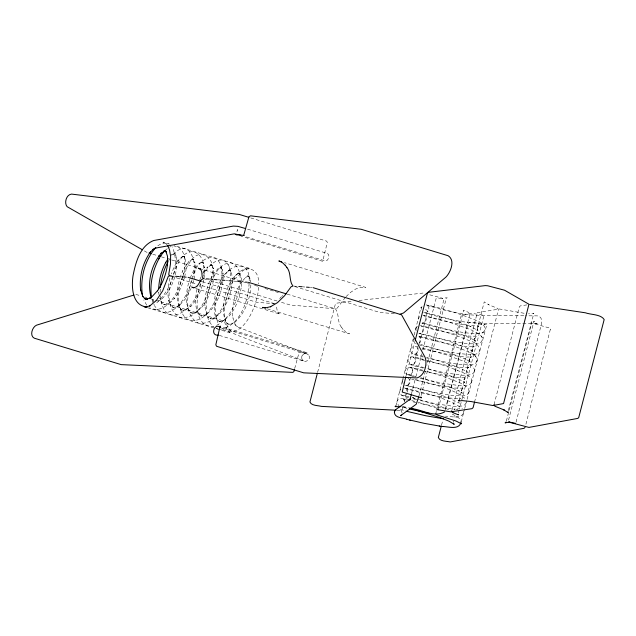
<?xml version="1.0" encoding="UTF-8"?>
<svg xmlns="http://www.w3.org/2000/svg" width="636" height="636" viewBox="0 0 636 636"><rect width="100%" height="100%" fill="white"/><g stroke="black" fill="none" stroke-linecap="round" stroke-linejoin="round"><path stroke-width="0.48" stroke-dasharray="3.18 2.39" d="M232.379 281.088L231.758 273.838L230.113 270.705L230.876 271.222L229.715 270.523L230.606 270.809L228.825 270.697L229.707 270.459L228.173 271.047L228.92 270.578L223.991 274.935L224.421 274.394C216.137 286.001 212.249 301.273 215.111 315.345L214.96 314.685L216.757 319.113L216.312 318.437L218.856 321.291L219.674 321.554L218.172 320.743L220.485 321.609L219.603 321.554L221.36 321.506L220.525 321.705L224.325 320.313L223.665 320.735L229.652 315.496L233.364 310.296L236.513 304.223L239.128 297.298L241.41 286.908L241.338 287.361L241.402 278.687L239.637 273.631L240.122 274.386L238.635 273.154L239.494 273.536L238.198 273.257L239.12 273.385L237.093 273.973L237.888 273.599L234.636 276.072L235.193 275.539L231.878 279.697M237.284 230.518C237.904 226.845 236.338 234.851 237.085 231.488M250.846 284.872C250.393 298.658 245.202 313.079 234.724 322.388L235.264 321.927L230.272 324.36L231.13 324.32L227.752 323.986L228.61 324.209L227.108 323.406L227.847 323.867L226.495 322.643L227.044 323.295L224.858 319.622L225.12 320.321C221.082 307.18 224.413 293.991 230.304 282.297M469.026 391.442L468.796 389.463L467.222 387.173L460.186 382.904L444.445 376.806L426.176 371.138M415.896 328.899L416.079 331.022M160.121 292.186L160.288 288.283M402.477 380.757L403.089 383.786M453.206 422.352L453.46 420.865M427.511 311.72L427.058 310.312L424.8 309.358M506.391 420.953L531.426 324.137L530.885 322.81L549.488 328.001L550.426 329.05L525.598 425.452M531.426 324.137L531.457 323.629M550.394 329.591L550.426 329.05M474.353 370.899L474.249 368.912L471.88 365.716L463.111 361.033L446.122 354.801L422.439 347.94M202.9 273.862C207.829 255.481 190.363 241.728 179.28 261.205C170.806 276.167 160.781 307.045 180.346 317.595M221.328 279.824C226.003 249.574 199.688 251.912 192.644 276.811M222.926 280.842L222.926 272.892L223.053 273.615L221.948 269.386L222.362 270.133L221.082 267.812L221.519 268.607L220.493 267.47L221.153 268.114L219.515 267.573L221.36 267.677L217.639 269.108L218.283 268.583L214.944 271.938L211.756 276.763L211.995 276.318C207.026 285.651 204.41 296.336 204.935 306.926L204.911 306.425L206.613 314.534L206.287 313.858L208.465 317.507L207.869 316.903L209.22 318.119L210.723 318.93L209.944 318.509L211.573 318.89L210.707 318.731L213.458 318.31L212.71 318.66L218.633 314.653L218.188 315.114C226.647 306.202 231.234 294.007 232.315 281.883M230.693 281.462L230.693 272.383L228.825 265.832M219.881 329.337C241.648 326.006 249.861 296.718 249.153 277.837C248.223 259.56 227.934 264.838 223.626 278.282M258.621 287.289C258.089 303.157 242.841 343.822 221.185 328.351M508.546 420.11L534.009 321.148L533.97 321.705C533.628 320.433 535.337 324.479 537.205 323.74M194.091 279.085L195.435 267.223L194.759 262.231L194.95 263.01L192.867 259.146L193.559 259.766L192.39 259.059L193.241 259.464L191.452 259.472L192.358 259.361L188.407 262.048L188.971 261.539L185.664 265.681L182.627 271.143L182.786 270.777L180.481 276.549M204.005 278.393L204.657 272.733L204.458 267.096L204.53 267.828L202.924 262.811L203.52 263.479L202.51 262.366L203.297 262.851L202.137 262.143L203.043 262.398L201.254 262.247L202.121 261.968L198.996 263.574L199.672 263.097L196.357 266.436L193.487 270.809L190.625 276.922M221.042 281.684C218.315 296.702 206.628 327.898 186.292 318.906C171.633 303.229 179.742 276.994 190.585 261.213C200.3 246.267 215.835 258.844 212.432 273.273C210.603 290.096 201.358 320.647 179.479 317.388M222.854 281.629C221.09 293.554 216.399 305.829 207.082 313.874L207.654 313.445L203.751 315.687L204.538 315.432L200.928 315.949L201.811 315.949L200.173 315.567L201.024 315.83L198.885 314.295L199.402 314.971L196.421 308.921L196.627 309.565C194.791 302.005 195.713 294.07 197.589 286.613M230.614 282.36C227.783 298.165 219.03 325.6 198.607 323.191C182.778 315.011 187.541 292.107 192.088 278.337M249.01 288.331L249.081 287.877M232.72 281.374C225.621 296.273 217.472 323.621 235.097 334.313L304.286 361.153C299.381 359.825 302.346 352.01 306.528 353.743L221.741 327.977M471.57 381.664L471.666 379.668L470.354 377.188L463.294 372.712L447.052 366.423L426.605 360.159M408.622 397.643C404.432 397.277 396.53 393.923 401.078 388.874M183.001 276C185.513 266.532 187.556 247.277 173.843 245.965M184.671 276.97L185.943 270.173L186.229 264.012L186.229 264.663L184.893 257.755L185.195 258.558L183.876 256.594L184.631 257.135L183.47 256.435L182.564 256.65L183.987 256.507L183.057 256.459L184.353 256.737L183.47 256.435L181.928 257.024L182.683 256.57L181.061 257.604L177.762 260.919L178.207 260.386L174.972 265.291L171.219 273.87M192.223 278.902C198.71 263.678 189.544 234.97 171.784 256.014M203.695 280.079C201.612 289.793 197.526 299.389 190.538 306.6L191.015 306.17L185.108 310.153L185.871 309.843L183.136 310.304L183.995 310.511L181.499 309.923L182.357 310.13L180.863 309.327L181.618 309.772L180.266 308.547L180.831 309.175L178.637 305.519L178.931 306.21C175.623 296.296 177.317 287.194 180.171 277.407M463.461 412.971L463.636 410.983M301.599 357.281L302.219 355.357M421.247 309.494L421.461 307.371L422.63 305.725M169.899 278.178C168.015 285.667 167.085 293.641 168.93 301.241L168.755 300.582L170.543 304.994L170.09 304.334L172.626 307.188L173.429 307.458L171.935 306.655L174.232 307.538L173.35 307.498L176.951 306.981L176.148 307.196L178.088 306.282M426.144 357.853C441.161 361.081 456.37 365.326 471.84 364.818C479.981 364.142 477.095 353.616 470.322 352.781M423.123 368.133C418.496 365.811 406.809 367.004 408.058 359.229C412.168 353.441 420.388 359.801 425.802 359.936M294.675 368.514L299.079 352.551L298.705 352.694L307.943 353.004L221.495 326.793M397.118 410.26L401.165 410.451L402.238 409.441M317.618 372.283L335.442 303.762L336.476 303.173L352.161 301.321M395.862 405.991L413.209 338.893M414.203 335.061L421.008 307.236L421.835 307.943M406.07 375.741L414.99 341.23M402.222 409.497L402.986 406.563M404.21 401.833L410.665 376.846M410.896 375.948L418.106 348.091M419.331 343.361L427.527 311.664M411.444 393.954L415.65 377.697M415.896 376.743L421.835 353.791M422.821 349.967L436.177 298.332C438.244 297.425 442.243 298.594 443.721 300.232L426.891 365.303M418.973 395.926L425.651 370.088M421.119 395.497L446.154 298.682L447.188 297.767L442.338 298.284L442.751 298.316L428.871 294.595M435.843 413.289L436.336 411.373M436.59 410.411L461.362 315.011L470.902 313.222L484.044 315.313L459.399 409.083M438.22 408.94L463.501 311.163L463.247 310.161L468.899 312.515M445.343 409.028L469.885 314.128L469.75 313.151L468.764 312.451M441.543 425.087L442.783 420.293M445.51 409.751L463.612 339.775L468.486 323.136C472.651 319.995 479.544 325.545 484.608 324.487L484.147 324.447L486.874 324.288L466.943 399.845M452.021 409.958L477.286 312.681L499.554 308.993L525.869 313.572M459.081 400.624L484.235 301.861L488.647 304.731L488.225 304.541L497.813 308.46L498.37 309.891L474.814 400.958M458.413 412.923L459.152 410.045M476.706 361.717L476.865 361.105M476.944 360.739L477.103 360.127M461.243 421.899L464.463 409.433M464.709 408.479L466.697 400.807M494.037 404.631L519.318 306.854L520.431 305.86L529.963 304.445M508.283 410.721L533.803 313.5L533.334 313.786L533.811 313.627L528.437 313.834M516.066 422.097L541.316 324.463C542.476 321.164 541.57 316.052 537.325 315.869L525.487 315.79M413.352 338.678L413.551 341.771L416.294 343.933M416.143 328.041L417.439 326.355M402.747 379.907L403.327 378.929M407.509 392.126L406.547 389.383L404.878 388.254C422.916 393.652 441.694 398.375 460.599 398.605L459.55 399.074M402.111 413.13L401.324 410.347L399.726 409.115L405.808 411.071M182.778 276.787C178.859 290.231 167.769 315.687 149.699 307.856M184.424 277.845L181.093 287.313L177.794 293.617L173.994 298.936L174.367 298.523L170.424 302.37L167.212 304.27L164.454 304.676L166.203 304.628L163.698 304.437L164.486 304.827L161.631 302.808L162.244 303.396L159.62 298.014M192.008 279.681C189.735 293.967 169.399 326.801 154.278 305.487M193.71 280.587L191.746 286.749M200.761 284.109C197.351 307.093 164.39 334.377 160.224 295.907M468.867 392.054L467.333 394.574L464.574 395.783L453.826 395.719L428.608 391.426L404.639 385.082M415.865 329.019L416.175 327.922M200.467 283.537C196.206 296.368 192.295 327.031 213.418 326.371M402.445 380.877L402.779 379.787M474.194 371.511L473.279 373.284L470.918 374.787L462.579 375.256L445.55 372.911L426.478 368.944M190.323 277.765C187.215 286.16 185.601 295.303 186.825 304.239L186.73 303.65L189.091 310.789L188.685 310.098L191.237 312.96L190.577 312.379L192.08 313.19L191.277 312.833L193.781 313.063L192.032 313.111L196.723 311.839L196.047 312.22L202.01 307.013M466.101 402.819L465.115 404.56L462.714 405.991L454.406 406.42L437.457 404.091L418.48 400.139M191.039 288.466L185.346 299.007L179.455 305.36M199.807 279.832L201.159 276.692M221.932 281.605C216.2 294.929 212.535 311.076 218.752 324.837M471.411 382.268L470.322 383.937L467.865 385.265L459.597 385.631L442.783 383.317L418.377 378.03M203.329 276.262C206.39 266.206 222.171 251.292 229.23 266.587M463.302 413.583C459.566 419.355 451.083 416.183 445.47 416.167M168.572 260.808L169.915 258.59M203.433 272.494L207.551 267.017L207.026 267.573L211.033 264.918L210.134 265.093L211.55 264.95L210.627 264.862L211.923 265.14L211.049 264.799L212.217 265.498L211.486 264.934L213.497 268.797L213.251 268.034L213.903 275.889L213.942 275.332C213.243 285.874 209.602 296.225 203.623 304.922M233.611 279.904C240.329 264.147 259.607 264.862 258.645 283.958M419.657 316.378L418.623 318.246L419.037 321.196M201.668 307.45L203.902 304.565M279.673 298.57L281.184 296.885M345.428 297.29L337.271 308.047L335.8 308.818L290.437 305.065L280.985 302.187M482.994 332.509C489.664 326.673 478.471 320.703 473.518 319.375C458.135 313.23 442.235 308.229 426.009 304.875M346.024 296.622L350.834 292.202L355.611 289.07L359.841 287.464L365.795 287.416L284.523 262.684M164.74 250.671L169.287 247.189M156.782 302.871C170.997 289.364 180.831 265.602 172.173 246.84M281.764 296.424L282.909 295.502M172.054 254.575L171.394 255.084L175.107 253.637L174.177 253.692L175.472 253.979L173.739 253.311L174.908 254.018L174.264 253.359L176.14 256.022L175.743 255.259L176.848 259.504L176.744 258.78C177.706 273.734 172.062 289.706 160.868 299.866L161.425 299.413L156.44 301.861M418.822 343.368C421.453 342.112 421.604 338.368 419.156 336.73L419.601 336.945L418.695 336.516C436.224 341.659 454.287 345.96 472.58 346.803L471.681 346.89L474.202 346.501L473.041 347.081L472.023 348.79L472.143 348.329L472.508 351.255L472.19 350.651L472.794 351.438L472.015 350.706L472.779 351.279C456.171 342.327 437.496 337.374 419.148 333.351C423.6 333.972 425.381 327.914 421.286 326.037L436.336 330.243L454.955 334.123L468.66 336.142L468.001 336.078L476.523 336.221L475.641 336.667L476.205 336.301L474.623 338.781L474.742 338.32L474.933 340.3L474.615 339.711L475.768 341.301L473.74 339.727L474.52 340.18C457.968 331.984 439.937 326.944 421.97 322.913L422.964 323.072L422.463 323.016C426.358 323.032 427.734 317.706 424.323 315.83L424.776 316.052L423.846 315.679C441.511 320.862 459.717 325.195 478.161 326.053L477.262 326.069L479.798 325.68L478.026 326.514L478.59 326.149L477.461 327.794L477.588 327.325L477.771 330.267L477.453 329.671L478.01 330.489L470.489 326.483L471.101 326.745L458.135 321.872L439.969 316.235L424.753 312.61C429.244 312.96 430.636 306.798 426.438 305.177C444.453 310.559 463.199 315.297 482.08 315.496L524.501 315.782M177.436 306.719L180.044 304.962M406.173 394.789L403.335 395.719L409.576 396.975M421.891 323.223L440.955 328.279L463.588 332.596L475.434 333.805L480.045 333.63L482.843 332.604M457.149 409.202L456.584 409.568L458.381 408.773L453.921 409.171L454.764 409.171L443.284 407.994L418.544 403.168M482.16 333.041L483.694 332.056M157.831 245.798C160.844 243.493 165.066 242.189 168.659 243.922M153.745 304.875L154.413 304.477M216.51 325.417C231.043 317.944 237.347 300.59 239.828 285.349C240.821 277.36 240.448 264.608 230.478 262.811C218.673 263.304 213.275 276.883 209.713 286.28C206.056 299.135 202.797 316.426 213.434 326.864M169.923 246.951L171.179 246.466M473.939 354.451C484.489 353.521 478.367 342.478 471.252 341.492C454.867 334.608 437.767 329.09 420.34 325.648M359.022 300.51L423.25 293.021M418.687 344.744C436.519 349.41 454.708 354.236 473.224 354.514M472.317 354.594L474.893 354.363M154.62 309.645L155.502 309.621M156.877 309.581L157.744 309.565M135.81 294.452L140.333 295.629M453.881 416.906L454.716 416.898M455.925 416.898L456.831 416.89M413.662 397.937C410.204 397.11 418.106 399.384 414.648 398.208M172.61 276.048L174.55 276.207M180.37 276.692L183.279 276.93M210.333 279.172L214.237 279.498M218.14 279.816L221.074 280.063M225.955 280.468L227.911 280.627M233.762 281.112L237.673 281.438M239.621 281.597L244.502 282.002M293.983 286.105L297.823 286.423M301.663 286.741L306.465 287.138M310.312 287.456L312.228 287.615M275.07 303.793L256.642 302.267L199.943 285.007M394.368 313.675L379.954 312.483L293.021 286.025M422.932 315.241L446.695 321.275L471.077 329.83L479.83 334.457L482.255 337.597L482.287 340.196L480.697 342.677L477.93 343.869L467.206 343.766L442.06 339.481L418.146 333.177M423.735 312.491C442.632 318.127 462.293 323.056 482.088 323.295L537.197 323.7M402.167 406.968L407.43 407.851M404.44 387.968C424.172 392.913 445.303 397.087 462.396 408.471M234.056 278.942C239.215 277.717 240.233 270.205 246.609 268.917L246.212 269.076L250.361 268.607L174.304 245.56M418.822 336.182C436.686 340.196 454.47 345.372 471.077 353.147M418.202 346.946C415.165 345.642 410.26 346.461 410.451 350.579C411.651 356.017 419.108 355.174 423.147 357.098M403.001 406.484L409.815 408.129M218.291 329.106L216.057 328.454M181.602 317.889L182.46 318.087M432.838 306.337L433.585 306.512M430.477 305.765L431.295 305.964M420.754 344.497L450.042 353.036L465.465 359.006L464.781 358.672L469.781 361.471M427.058 361.113C440.692 364.007 454.478 367.791 468.517 367.441L467.571 367.592L468.605 367.338L467.706 367.751L468.279 367.377L466.593 369.794L466.713 369.333L466.824 371.321L467.595 372.37L462.499 369.293L454.096 365.835L427.05 357.201M423.369 371.241L451.282 376.822L460.329 377.871L466.291 377.633L465.091 378.142L464.002 379.811L464.129 379.342L464.375 382.284L464.057 381.68L464.63 382.49L459.558 379.549L451.266 376.13L451.679 376.289L426.502 368.157M416.811 399.734L412.096 398.565M409.067 399.893C404.44 396.681 392.015 398.645 399.05 405.752M416.047 402.58L411.436 401.435M424.721 360.548L413.082 357.146C417.24 358.855 415.721 364.985 411.246 364.539L425.683 367.926M422.566 371.042L410.49 367.64L411.413 368.029L410.959 367.807C414.338 369.755 412.844 375.049 408.948 374.954L417.773 376.933M423.298 356.2L414.06 354.109L415.054 354.196L414.553 354.173C418.456 354.037 419.609 348.655 416.127 346.922L418.011 347.606M415.173 379.31C432.043 385.066 452.252 387.189 465.83 399.297M422.161 348.79L453.222 355.508L465.878 357.122L471.888 356.82L470.084 357.583L470.648 357.217L469.455 358.815L469.583 358.346L469.217 359.793L469.336 359.324L469.853 361.542M422.908 370.239L409.584 367.179L406.277 368.26L405.068 371.114L406.173 373.881L414.171 376.925M412.255 397.659L418.504 399.352M411.754 400.577L414.767 401.372M422.193 358.974L422.845 359.149M420.746 377.72L448.825 386.648L459.43 391.18L458.699 390.774L462.396 393.286L461.211 391.72L461.529 392.317L461.299 390.337L461.18 390.806L462.714 388.286L462.141 388.652L463.016 388.183L455.177 388.071L441.503 386.052L411.691 379.302M406.992 408.328L401.419 406.69M419.37 399.599L436.622 404.973L452.093 410.959M418.051 402.286L438.22 408.614M406.515 400.108L402.286 398.764L403.59 399.495L404.647 401.205M250.767 217.933L326.761 241.163L327.278 242.531L322.675 261.317L240.972 236.139M247.523 229.151L327.62 253.533C330.283 255.092 328.534 260.585 325.704 261.054L244.709 236.401M169.581 244.129L162.967 242.109L164.827 242.714L164.43 242.491L167.077 244.749M287.154 294.118L335.347 308.786C339.497 313.5 336.945 322.404 341.691 327.532M152.783 254.209L157.513 255.648M161.29 256.793L166.012 258.232M171.68 259.957L197.2 267.724M199.728 268.615L248.43 283.433M254.543 285.294L258.319 286.446M264.934 288.458L273.941 291.201M275.332 291.622L279.109 292.775M203.496 278.608L206.334 279.466M210.111 280.619L277.209 301.035M202.312 281.645L274.124 303.507M170.647 276.096L196.158 283.855M267.303 308.834L349.514 333.852L346.135 332.326L342.868 329.217M195.681 288.474L280.222 314.208L278.043 312.984L278.298 313.341L277.344 311.743L276.294 305.113M145.056 297.068L146.948 297.648M150.732 298.793L154.508 299.946M155.454 300.232L223.49 320.942L224.619 321.959L227.084 329.639L226.837 329.289L229.787 332.556L229.397 332.334L231.178 333.169L147.075 307.57M219.356 335.403L302.259 360.628C306.083 363.259 311.958 358.791 308.349 354.801M457.149 370.112L457.674 370.319M453.993 368.896L454.406 369.055M535.369 323.207L536.235 323.557M308.428 354.88L306.361 353.6L237.578 326.936L238.389 327.317L235.471 325.258L236.099 325.831L234.907 324.201L235.296 324.909L232.927 317.754L232.999 318.342C231.472 305.837 234.7 292.854 241.29 282.177L240.957 282.686L245.901 277.105L245.234 277.606L248.366 275.992L247.507 276.286L249.296 276.461L247.579 275.762L248.748 276.461L248.12 275.786L249.996 278.465L249.614 277.694L250.727 281.939M468.128 351.7L468.812 352.034M452.228 414.108C455.559 415.904 460.249 417.518 460.997 421.755M401.403 395.163L401.888 395.401M402.31 395.616L402.787 395.846M147.115 252.484L144.157 250.791M407.93 378.015C411.468 379.795 410.586 384.963 406.65 385.329L407.143 385.352L405.633 385.281C424.037 389.312 442.759 394.28 459.415 403.256L458.715 402.342M153.276 300.939L154.007 301.424L151.988 299.206M474.281 355.103L474.981 355.747M475.156 355.914L475.879 356.589M146.709 305.161L143.76 299.938M341.453 327.182L343.122 329.575M227.768 263.916L228.197 264.703M481.396 335.991L481.778 336.714M481.865 336.865L482.255 337.597M153.061 303.03L151.781 298.554M158.968 294.563L158.722 292.329L158.762 292.83M409.449 374.978L408.463 374.827L409.457 374.986M470.576 362.21L469.082 360.819L470.576 362.21"/><path stroke-width="0.95" d="M394.392 412.08C394.392 418.353 403.137 417.518 407.231 419.45M158.706 288.688C159.008 279.506 161.465 270.395 165.805 262.302L165.543 262.74L168.182 258.669M460.989 422.853L461.41 423.807L456.028 421.016L436.789 414.847L435.811 413.79M508.029 411.683L508.172 412.661L503.76 409.799L504.173 409.989L494.776 406.166L494.037 404.631M160.375 287.48C161.226 278.441 163.81 269.545 168.127 261.547M294.436 369.476L293.888 371.583L292.83 372.362L121.174 364.627L34.241 338.169C29.399 335.681 32.221 327.095 36.49 325.187L133.918 295.032M317.372 373.237L309.939 401.992C311.457 405.871 317.857 405.347 321.45 406.388L396.133 410.212M405.816 376.703L402.238 392.054L421.453 397.842L420.841 396.959M415.236 340.276L427.384 293.299L428.465 292.314L485.308 285.604L487.756 285.779L504.563 290.223L528.953 304.231L503.561 403.558L492.844 405.53L470.998 401.531L462.11 400.601L458.596 401.03L459.192 400.243L459.081 400.624M411.198 394.916L409.663 400.139L410.061 399.44M418.727 396.88L416.23 404.21L400.616 415.706L401.332 414.99M441.297 426.048L438.323 437.552C439.921 441.471 446.464 441.074 450.201 441.948L524.048 428.322L525.105 427.368M460.941 422.757C458.532 430.198 448.205 426.549 442.569 426.494M474.567 401.92L473.081 407.668L471.968 408.67L450.757 411.818L437.552 409.703L437.997 409.401M394.622 411.214L395.886 409.505L410.769 398.732M394.36 412.2L394.654 411.102M505.922 422.368L506.145 421.914M444.604 411.905C434.086 417.908 422.145 409.401 411.102 408.566M395.862 405.991L395.051 406.627L400.386 406.722M159.079 258.486C152.775 270.109 149.651 283.751 151.44 296.94M160.59 255.998L164.088 251.395M158.817 258.924L160.9 255.473M155.319 248.088C144.436 260.879 139.92 279.005 142.488 295.502M505.548 422.702L505.079 422.861L509.261 422.161L508.832 422.129L528.929 427.416L577.583 418.44L578.665 417.78L604.176 319.542C600.726 314.176 591.234 314.876 585.454 312.809L529.963 304.445M515.581 423.369L508.967 421.93M171.641 275.968L169.248 275.77L168.27 276.398L162.665 290.859L156.249 300.605L149.619 306.011L150.017 305.852L145.739 306.957L146.193 306.989L144.245 306.711L146.129 307.283M203.496 278.608C198.877 279.951 199.442 286.701 193.98 287.687L194.385 287.528L191.897 287.321L193.789 287.893M400.131 314.152L403.502 312.999L445.852 277.161C450.749 272.224 455.44 260.18 448.11 255.728L361.176 229.27L250.536 215.827L248.946 216.741L243.675 235.423L244.097 235.479L235.304 234.414L237.188 234.986M175.52 276.286L179.4 276.612M183.279 276.93L186.197 277.169M206.43 278.846L209.355 279.093M214.237 279.498L217.17 279.737M222.051 280.142L224.977 280.389M228.88 280.707L232.792 281.033M237.673 281.438L239.621 281.597M245.48 282.082L247.436 282.249M298.785 286.502L301.663 286.741M306.465 287.138L309.35 287.377M145.922 306.846C132.065 304.827 131.39 286.629 133.019 275.801C135.563 262.684 139.976 245.846 153.745 240.503L233.333 226.082L237.856 226.344L245.639 228.578M406.579 419.283L424.339 423.369L439.651 426.088M443.57 418.83L425.826 415.761L406.555 411.277M439.214 426.025L443.125 426.565M428.926 413.384L409.663 409.028M409.648 420.054L410.204 420.197M409.815 408.129L440.7 417.788L449.127 421.255L454.223 424.355L453.412 423.338M313.19 287.695L401.586 314.836L425.118 357.353C427.487 364.5 424.729 375.534 416.962 377.943L303.706 372.839L216.574 346.27L215.835 344.799L220.12 326.037L220.366 326.395M248.875 217.353L239.422 214.483L71.502 194.083C66.359 194.568 63.878 202.987 67.138 206.692L142.44 249.813M240.949 235.256L234.366 233.817L155.025 248.191L155.884 247.937L152.751 249.55L153.443 249.089L150.136 252.413L150.549 251.864C142.663 262.74 139.101 276.803 140.643 290.135L140.524 289.547L142.885 296.67L142.464 295.994L145.008 298.848L144.34 298.292L145.843 299.095L145.024 298.753L147.536 299.015L146.693 299.198L150.486 297.807L149.818 298.205L151.821 296.853L157.688 290.533L157.426 290.906C162.856 283.068 166.25 273.877 167.499 264.449L167.451 264.902L167.514 256.252L165.773 251.204L166.274 251.951L164.804 250.703L165.67 251.069L164.374 250.791L165.296 250.894L163.881 251.045L164.78 250.886L160.797 253.549L161.337 253.009C151.44 264.862 146.996 282.05 150.978 297.076M281.692 261.817L278.854 260.959L282.233 262.477L285.492 265.586M248.406 282.328L286.208 293.832M149.007 253.056L150.891 253.629M158.451 255.934L160.344 256.507M200.237 268.766L198.345 268.193L200.523 269.41L200.276 269.052C203.297 272.168 200.738 275.833 203.242 278.489M188.137 277.336L201.366 281.358M265.411 308.253L262.573 307.395L266.309 307.705L270.809 306.639L270.411 306.798L277.535 302.609L284.523 295.772L291.097 286.764L293.021 286.025C288.871 281.311 291.423 272.399 286.669 267.279M220.795 327.691C214.316 321.784 209.737 336.269 218.418 335.116M452.768 412.533L458.421 414.879L458.135 414.386M451.751 411.42L452.53 412.422M452.339 412.335L452.904 412.597M169.701 275.801L168.731 274.386L170.496 263.837L170.615 256.3L169.526 249.797L167.737 245.687M285.246 265.228L286.916 267.629"/></g></svg>
